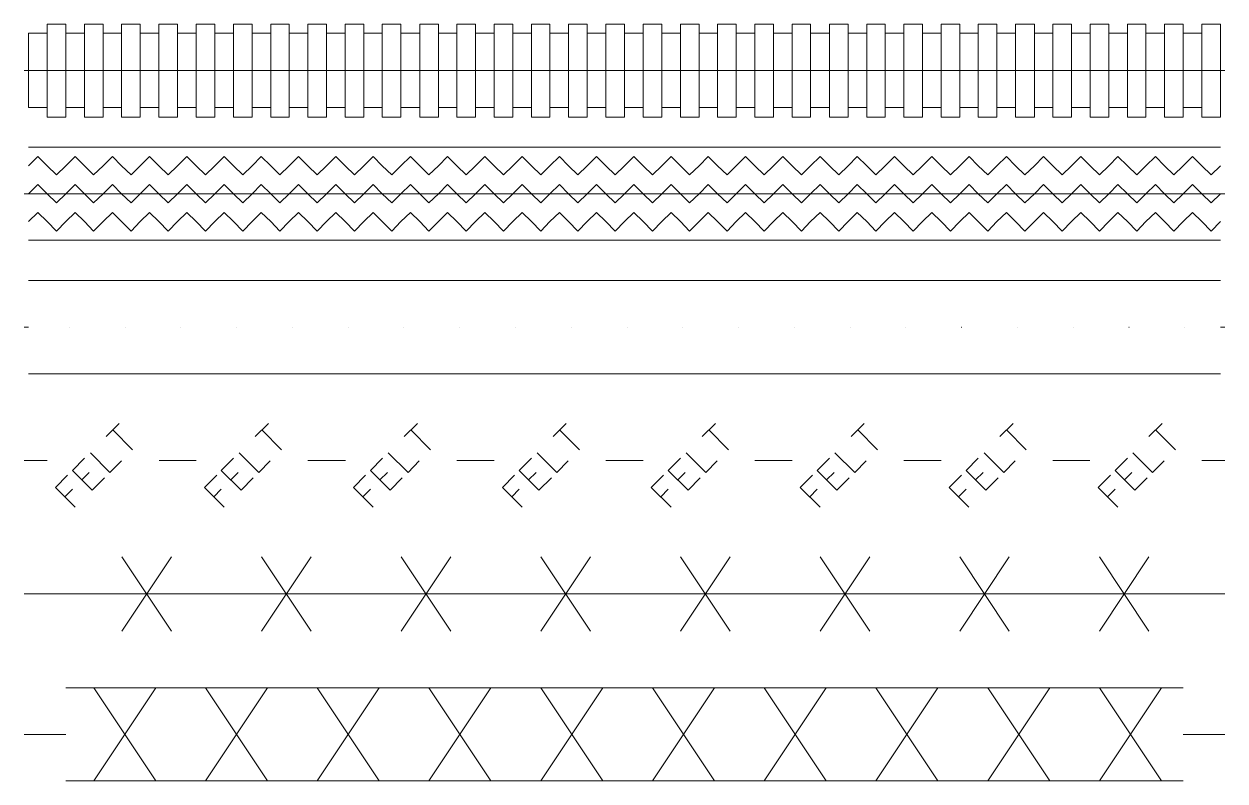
# Model space of a CAD drawing. Header units: inches. Extents: x 47316 to 59086, y 3141 to 11743.
# Drawn here: x 50332.7 to 50397.3, y 4935.9 to 4976.6 of the extents above; entities that cross this region are included whole.
import ezdxf

# ---------------------------------------------------------------- set-up
doc = ezdxf.new("R2010")
doc.units = ezdxf.units.IN
doc.header["$MEASUREMENT"] = 0
doc.layers.add('_BLACK_HOLE', color=7, linetype='Continuous')

msp = doc.modelspace()

# ---------------------------------------------------------------- linework, layer by layer
at = {"layer": '_BLACK_HOLE', "lineweight": 0}
for p, q in [((50333.943, 4976.634), (50334.944, 4976.634)), ((50333.943, 4971.631), (50333.943, 4976.634)), ((50334.944, 4976.634), (50334.944, 4971.631)), ((50335.944, 4976.634), (50336.945, 4976.634)), ((50335.944, 4971.631), (50335.944, 4976.634)), ((50336.945, 4976.634), (50336.945, 4971.631)), ((50337.946, 4976.634), (50338.946, 4976.634)), ((50337.946, 4971.631), (50337.946, 4976.634)), ((50338.946, 4976.634), (50338.946, 4971.631)), ((50339.947, 4976.634), (50340.948, 4976.634)), ((50339.947, 4971.631), (50339.947, 4976.634)), ((50340.948, 4976.634), (50340.948, 4971.631)), ((50341.948, 4976.634), (50342.961, 4976.634)), ((50341.948, 4971.631), (50341.948, 4976.634)), ((50342.961, 4976.634), (50342.961, 4971.631)), ((50343.962, 4976.634), (50344.962, 4976.634)), ((50343.962, 4971.631), (50343.962, 4976.634)), ((50344.962, 4976.634), (50344.962, 4971.631)), ((50345.963, 4976.634), (50346.964, 4976.634)), ((50345.963, 4971.631), (50345.963, 4976.634)), ((50346.964, 4976.634), (50346.964, 4971.631)), ((50347.964, 4976.634), (50348.965, 4976.634)), ((50347.964, 4971.631), (50347.964, 4976.634)), ((50348.965, 4976.634), (50348.965, 4971.631)), ((50349.965, 4976.634), (50350.966, 4976.634)), ((50349.965, 4971.631), (50349.965, 4976.634)), ((50350.966, 4976.634), (50350.966, 4971.631)), ((50351.967, 4976.634), (50352.967, 4976.634)), ((50351.967, 4971.631), (50351.967, 4976.634)), ((50352.967, 4976.634), (50352.967, 4971.631)), ((50353.98, 4976.634), (50354.981, 4976.634)), ((50353.98, 4971.631), (50353.98, 4976.634)), ((50354.981, 4976.634), (50354.981, 4971.631)), ((50355.982, 4976.634), (50356.982, 4976.634)), ((50355.982, 4971.631), (50355.982, 4976.634)), ((50356.982, 4976.634), (50356.982, 4971.631)), ((50357.983, 4976.634), (50358.983, 4976.634)), ((50357.983, 4971.631), (50357.983, 4976.634)), ((50358.983, 4976.634), (50358.983, 4971.631)), ((50359.984, 4976.634), (50360.985, 4976.634)), ((50359.984, 4971.631), (50359.984, 4976.634)), ((50360.985, 4976.634), (50360.985, 4971.631)), ((50361.985, 4976.634), (50362.986, 4976.634)), ((50361.985, 4971.631), (50361.985, 4976.634)), ((50362.986, 4976.634), (50362.986, 4971.631)), ((50363.986, 4976.634), (50364.999, 4976.634)), ((50363.986, 4971.631), (50363.986, 4976.634)), ((50364.999, 4976.634), (50364.999, 4971.631)), ((50366, 4976.634), (50367.001, 4976.634)), ((50366, 4971.631), (50366, 4976.634)), ((50367.001, 4976.634), (50367.001, 4971.631)), ((50368.001, 4976.634), (50369.002, 4976.634)), ((50368.001, 4971.631), (50368.001, 4976.634)), ((50369.002, 4976.634), (50369.002, 4971.631)), ((50370.003, 4976.634), (50371.003, 4976.634)), ((50370.003, 4971.631), (50370.003, 4976.634)), ((50371.003, 4976.634), (50371.003, 4971.631)), ((50372.004, 4976.634), (50373.004, 4976.634)), ((50372.004, 4971.631), (50372.004, 4976.634)), ((50373.004, 4976.634), (50373.004, 4971.631)), ((50374.005, 4976.634), (50375.006, 4976.634)), ((50374.005, 4971.631), (50374.005, 4976.634)), ((50375.006, 4976.634), (50375.006, 4971.631)), ((50376.019, 4976.634), (50377.019, 4976.634)), ((50376.019, 4971.631), (50376.019, 4976.634)), ((50377.019, 4976.634), (50377.019, 4971.631)), ((50378.02, 4976.634), (50379.02, 4976.634)), ((50378.02, 4971.631), (50378.02, 4976.634)), ((50379.02, 4976.634), (50379.02, 4971.631)), ((50380.021, 4976.634), (50381.022, 4976.634)), ((50380.021, 4971.631), (50380.021, 4976.634)), ((50381.022, 4976.634), (50381.022, 4971.631)), ((50382.022, 4976.634), (50383.023, 4976.634)), ((50382.022, 4971.631), (50382.022, 4976.634)), ((50383.023, 4976.634), (50383.023, 4971.631)), ((50384.023, 4976.634), (50385.024, 4976.634)), ((50384.023, 4971.631), (50384.023, 4976.634)), ((50385.024, 4976.634), (50385.024, 4971.631)), ((50386.025, 4976.634), (50387.038, 4976.634)), ((50386.025, 4971.631), (50386.025, 4976.634)), ((50387.038, 4976.634), (50387.038, 4971.631)), ((50388.038, 4976.634), (50389.039, 4976.634)), ((50388.038, 4971.631), (50388.038, 4976.634)), ((50389.039, 4976.634), (50389.039, 4971.631)), ((50390.04, 4976.634), (50391.04, 4976.634)), ((50390.04, 4971.631), (50390.04, 4976.634)), ((50391.04, 4976.634), (50391.04, 4971.631)), ((50392.041, 4976.634), (50393.041, 4976.634)), ((50392.041, 4971.631), (50392.041, 4976.634)), ((50393.041, 4976.634), (50393.041, 4971.631)), ((50394.042, 4976.634), (50395.043, 4976.634)), ((50394.042, 4971.631), (50394.042, 4976.634)), ((50395.043, 4976.634), (50395.043, 4971.631)), ((50396.043, 4976.634), (50397.044, 4976.634)), ((50396.043, 4971.631), (50396.043, 4976.634)), ((50397.044, 4976.634), (50397.044, 4971.631)), ((50332.943, 4972.137), (50332.943, 4976.14)), ((50332.943, 4976.14), (50333.943, 4976.14)), ((50334.944, 4972.137), (50334.944, 4976.14)), ((50334.944, 4976.14), (50335.944, 4976.14)), ((50336.945, 4972.137), (50336.945, 4976.14)), ((50336.945, 4976.14), (50337.946, 4976.14)), ((50338.946, 4972.137), (50338.946, 4976.14)), ((50338.946, 4976.14), (50339.947, 4976.14)), ((50340.948, 4972.137), (50340.948, 4976.14)), ((50340.948, 4976.14), (50341.948, 4976.14)), ((50342.961, 4972.137), (50342.961, 4976.14)), ((50342.961, 4976.14), (50343.962, 4976.14)), ((50344.962, 4972.137), (50344.962, 4976.14)), ((50344.962, 4976.14), (50345.963, 4976.14)), ((50346.964, 4972.137), (50346.964, 4976.14)), ((50346.964, 4976.14), (50347.964, 4976.14)), ((50348.965, 4972.137), (50348.965, 4976.14)), ((50348.965, 4976.14), (50349.965, 4976.14)), ((50350.966, 4972.137), (50350.966, 4976.14)), ((50350.966, 4976.14), (50351.967, 4976.14)), ((50352.967, 4972.137), (50352.967, 4976.14)), ((50352.967, 4976.14), (50353.98, 4976.14)), ((50354.981, 4972.137), (50354.981, 4976.14)), ((50354.981, 4976.14), (50355.982, 4976.14)), ((50356.982, 4972.137), (50356.982, 4976.14)), ((50356.982, 4976.14), (50357.983, 4976.14)), ((50358.983, 4972.137), (50358.983, 4976.14)), ((50358.983, 4976.14), (50359.984, 4976.14)), ((50360.985, 4972.137), (50360.985, 4976.14)), ((50360.985, 4976.14), (50361.985, 4976.14)), ((50362.986, 4972.137), (50362.986, 4976.14)), ((50362.986, 4976.14), (50363.986, 4976.14)), ((50364.999, 4972.137), (50364.999, 4976.14)), ((50364.999, 4976.14), (50366, 4976.14)), ((50367.001, 4972.137), (50367.001, 4976.14)), ((50367.001, 4976.14), (50368.001, 4976.14)), ((50369.002, 4972.137), (50369.002, 4976.14)), ((50369.002, 4976.14), (50370.003, 4976.14)), ((50371.003, 4972.137), (50371.003, 4976.14)), ((50371.003, 4976.14), (50372.004, 4976.14)), ((50373.004, 4972.137), (50373.004, 4976.14)), ((50373.004, 4976.14), (50374.005, 4976.14)), ((50375.006, 4972.137), (50375.006, 4976.14)), ((50375.006, 4976.14), (50376.019, 4976.14)), ((50377.019, 4972.137), (50377.019, 4976.14)), ((50377.019, 4976.14), (50378.02, 4976.14)), ((50379.02, 4972.137), (50379.02, 4976.14)), ((50379.02, 4976.14), (50380.021, 4976.14)), ((50381.022, 4972.137), (50381.022, 4976.14)), ((50381.022, 4976.14), (50382.022, 4976.14)), ((50383.023, 4972.137), (50383.023, 4976.14)), ((50383.023, 4976.14), (50384.023, 4976.14)), ((50385.024, 4972.137), (50385.024, 4976.14)), ((50385.024, 4976.14), (50386.025, 4976.14)), ((50387.038, 4972.137), (50387.038, 4976.14)), ((50387.038, 4976.14), (50388.038, 4976.14)), ((50389.039, 4972.137), (50389.039, 4976.14)), ((50389.039, 4976.14), (50390.04, 4976.14)), ((50391.04, 4972.137), (50391.04, 4976.14)), ((50391.04, 4976.14), (50392.041, 4976.14)), ((50393.041, 4972.137), (50393.041, 4976.14)), ((50393.041, 4976.14), (50394.042, 4976.14)), ((50395.043, 4972.137), (50395.043, 4976.14)), ((50395.043, 4976.14), (50396.043, 4976.14)), ((50332.696, 4974.138), (50332.943, 4974.138)), ((50332.943, 4974.138), (50334.944, 4974.138)), ((50334.944, 4974.138), (50336.945, 4974.138)), ((50336.945, 4974.138), (50338.946, 4974.138)), ((50338.946, 4974.138), (50340.948, 4974.138)), ((50340.948, 4974.138), (50342.961, 4974.138)), ((50342.961, 4974.138), (50344.962, 4974.138)), ((50344.962, 4974.138), (50346.964, 4974.138)), ((50346.964, 4974.138), (50348.965, 4974.138)), ((50348.965, 4974.138), (50350.966, 4974.138)), ((50350.966, 4974.138), (50352.967, 4974.138)), ((50352.967, 4974.138), (50354.981, 4974.138)), ((50354.981, 4974.138), (50356.982, 4974.138)), ((50356.982, 4974.138), (50358.983, 4974.138)), ((50358.983, 4974.138), (50360.985, 4974.138)), ((50360.985, 4974.138), (50362.986, 4974.138)), ((50362.986, 4974.138), (50364.999, 4974.138)), ((50364.999, 4974.138), (50367.001, 4974.138)), ((50367.001, 4974.138), (50369.002, 4974.138)), ((50369.002, 4974.138), (50371.003, 4974.138)), ((50371.003, 4974.138), (50373.004, 4974.138)), ((50373.004, 4974.138), (50375.006, 4974.138)), ((50375.006, 4974.138), (50377.019, 4974.138)), ((50377.019, 4974.138), (50379.02, 4974.138)), ((50379.02, 4974.138), (50381.022, 4974.138)), ((50381.022, 4974.138), (50383.023, 4974.138)), ((50383.023, 4974.138), (50385.024, 4974.138)), ((50385.024, 4974.138), (50387.038, 4974.138)), ((50387.038, 4974.138), (50389.039, 4974.138)), ((50389.039, 4974.138), (50391.04, 4974.138)), ((50391.04, 4974.138), (50393.041, 4974.138)), ((50393.041, 4974.138), (50395.043, 4974.138)), ((50395.043, 4974.138), (50397.044, 4974.138)), ((50397.044, 4974.138), (50397.291, 4974.138)), ((50333.943, 4972.137), (50332.943, 4972.137)), ((50335.944, 4972.137), (50334.944, 4972.137)), ((50337.946, 4972.137), (50336.945, 4972.137)), ((50339.947, 4972.137), (50338.946, 4972.137)), ((50341.948, 4972.137), (50340.948, 4972.137)), ((50343.962, 4972.137), (50342.961, 4972.137)), ((50345.963, 4972.137), (50344.962, 4972.137)), ((50347.964, 4972.137), (50346.964, 4972.137)), ((50349.965, 4972.137), (50348.965, 4972.137)), ((50351.967, 4972.137), (50350.966, 4972.137)), ((50353.98, 4972.137), (50352.967, 4972.137)), ((50355.982, 4972.137), (50354.981, 4972.137)), ((50357.983, 4972.137), (50356.982, 4972.137)), ((50359.984, 4972.137), (50358.983, 4972.137)), ((50361.985, 4972.137), (50360.985, 4972.137)), ((50363.986, 4972.137), (50362.986, 4972.137)), ((50366, 4972.137), (50364.999, 4972.137)), ((50368.001, 4972.137), (50367.001, 4972.137)), ((50370.003, 4972.137), (50369.002, 4972.137)), ((50372.004, 4972.137), (50371.003, 4972.137)), ((50374.005, 4972.137), (50373.004, 4972.137)), ((50376.019, 4972.137), (50375.006, 4972.137)), ((50378.02, 4972.137), (50377.019, 4972.137)), ((50380.021, 4972.137), (50379.02, 4972.137)), ((50382.022, 4972.137), (50381.022, 4972.137)), ((50384.023, 4972.137), (50383.023, 4972.137)), ((50386.025, 4972.137), (50385.024, 4972.137)), ((50388.038, 4972.137), (50387.038, 4972.137)), ((50390.04, 4972.137), (50389.039, 4972.137)), ((50392.041, 4972.137), (50391.04, 4972.137)), ((50394.042, 4972.137), (50393.041, 4972.137)), ((50396.043, 4972.137), (50395.043, 4972.137)), ((50334.944, 4971.631), (50333.943, 4971.631)), ((50336.945, 4971.631), (50335.944, 4971.631)), ((50338.946, 4971.631), (50337.946, 4971.631)), ((50340.948, 4971.631), (50339.947, 4971.631)), ((50342.961, 4971.631), (50341.948, 4971.631)), ((50344.962, 4971.631), (50343.962, 4971.631)), ((50346.964, 4971.631), (50345.963, 4971.631)), ((50348.965, 4971.631), (50347.964, 4971.631)), ((50350.966, 4971.631), (50349.965, 4971.631)), ((50352.967, 4971.631), (50351.967, 4971.631)), ((50354.981, 4971.631), (50353.98, 4971.631)), ((50356.982, 4971.631), (50355.982, 4971.631)), ((50358.983, 4971.631), (50357.983, 4971.631)), ((50360.985, 4971.631), (50359.984, 4971.631)), ((50362.986, 4971.631), (50361.985, 4971.631)), ((50364.999, 4971.631), (50363.986, 4971.631)), ((50367.001, 4971.631), (50366, 4971.631)), ((50369.002, 4971.631), (50368.001, 4971.631)), ((50371.003, 4971.631), (50370.003, 4971.631)), ((50373.004, 4971.631), (50372.004, 4971.631)), ((50375.006, 4971.631), (50374.005, 4971.631)), ((50377.019, 4971.631), (50376.019, 4971.631)), ((50379.02, 4971.631), (50378.02, 4971.631)), ((50381.022, 4971.631), (50380.021, 4971.631)), ((50383.023, 4971.631), (50382.022, 4971.631)), ((50385.024, 4971.631), (50384.023, 4971.631)), ((50387.038, 4971.631), (50386.025, 4971.631)), ((50389.039, 4971.631), (50388.038, 4971.631)), ((50391.04, 4971.631), (50390.04, 4971.631)), ((50393.041, 4971.631), (50392.041, 4971.631)), ((50395.043, 4971.631), (50394.042, 4971.631)), ((50397.044, 4971.631), (50396.043, 4971.631)), ((50333.943, 4970.012), (50332.943, 4970.012)), ((50333.943, 4970.012), (50334.944, 4970.012)), ((50335.944, 4970.012), (50334.944, 4970.012)), ((50335.944, 4970.012), (50336.945, 4970.012)), ((50337.946, 4970.012), (50336.945, 4970.012)), ((50337.946, 4970.012), (50338.946, 4970.012)), ((50339.947, 4970.012), (50338.946, 4970.012)), ((50339.947, 4970.012), (50340.948, 4970.012)), ((50341.948, 4970.012), (50340.948, 4970.012)), ((50341.948, 4970.012), (50342.961, 4970.012)), ((50343.962, 4970.012), (50342.961, 4970.012)), ((50343.962, 4970.012), (50344.962, 4970.012)), ((50345.963, 4970.012), (50344.962, 4970.012)), ((50345.963, 4970.012), (50346.964, 4970.012)), ((50347.964, 4970.012), (50346.964, 4970.012)), ((50347.964, 4970.012), (50348.965, 4970.012)), ((50349.965, 4970.012), (50348.965, 4970.012)), ((50349.965, 4970.012), (50350.966, 4970.012)), ((50351.967, 4970.012), (50350.966, 4970.012)), ((50351.967, 4970.012), (50352.967, 4970.012)), ((50353.98, 4970.012), (50352.967, 4970.012)), ((50353.98, 4970.012), (50354.981, 4970.012)), ((50355.982, 4970.012), (50354.981, 4970.012)), ((50355.982, 4970.012), (50356.982, 4970.012)), ((50357.983, 4970.012), (50356.982, 4970.012)), ((50357.983, 4970.012), (50358.983, 4970.012)), ((50359.984, 4970.012), (50358.983, 4970.012)), ((50359.984, 4970.012), (50360.985, 4970.012)), ((50361.985, 4970.012), (50360.985, 4970.012)), ((50361.985, 4970.012), (50362.986, 4970.012)), ((50363.986, 4970.012), (50362.986, 4970.012)), ((50363.986, 4970.012), (50364.999, 4970.012)), ((50366, 4970.012), (50364.999, 4970.012)), ((50366, 4970.012), (50367.001, 4970.012)), ((50368.001, 4970.012), (50367.001, 4970.012)), ((50368.001, 4970.012), (50369.002, 4970.012)), ((50370.003, 4970.012), (50369.002, 4970.012)), ((50370.003, 4970.012), (50371.003, 4970.012)), ((50372.004, 4970.012), (50371.003, 4970.012)), ((50372.004, 4970.012), (50373.004, 4970.012)), ((50374.005, 4970.012), (50373.004, 4970.012)), ((50374.005, 4970.012), (50375.006, 4970.012)), ((50376.019, 4970.012), (50375.006, 4970.012)), ((50376.019, 4970.012), (50377.019, 4970.012)), ((50378.02, 4970.012), (50377.019, 4970.012)), ((50378.02, 4970.012), (50379.02, 4970.012)), ((50380.021, 4970.012), (50379.02, 4970.012)), ((50380.021, 4970.012), (50381.022, 4970.012)), ((50382.022, 4970.012), (50381.022, 4970.012)), ((50382.022, 4970.012), (50383.023, 4970.012)), ((50384.023, 4970.012), (50383.023, 4970.012)), ((50384.023, 4970.012), (50385.024, 4970.012)), ((50386.025, 4970.012), (50385.024, 4970.012)), ((50386.025, 4970.012), (50387.038, 4970.012)), ((50388.038, 4970.012), (50387.038, 4970.012)), ((50388.038, 4970.012), (50389.039, 4970.012)), ((50390.04, 4970.012), (50389.039, 4970.012)), ((50390.04, 4970.012), (50391.04, 4970.012)), ((50392.041, 4970.012), (50391.04, 4970.012)), ((50392.041, 4970.012), (50393.041, 4970.012)), ((50394.042, 4970.012), (50393.041, 4970.012)), ((50394.042, 4970.012), (50395.043, 4970.012)), ((50396.043, 4970.012), (50395.043, 4970.012)), ((50396.043, 4970.012), (50397.044, 4970.012)), ((50332.943, 4969.012), (50333.437, 4969.518)), ((50333.437, 4969.518), (50333.943, 4969.012)), ((50334.944, 4969.012), (50335.438, 4969.518)), ((50335.438, 4969.518), (50335.944, 4969.012)), ((50336.945, 4969.012), (50337.452, 4969.518)), ((50337.452, 4969.518), (50337.946, 4969.012)), ((50338.946, 4969.012), (50339.453, 4969.518)), ((50339.453, 4969.518), (50339.947, 4969.012)), ((50340.948, 4969.012), (50341.454, 4969.518)), ((50341.454, 4969.518), (50341.948, 4969.012)), ((50342.961, 4969.012), (50343.455, 4969.518)), ((50343.455, 4969.518), (50343.962, 4969.012)), ((50344.962, 4969.012), (50345.457, 4969.518)), ((50345.457, 4969.518), (50345.963, 4969.012)), ((50346.964, 4969.012), (50347.458, 4969.518)), ((50347.458, 4969.518), (50347.964, 4969.012)), ((50348.965, 4969.012), (50349.471, 4969.518)), ((50349.471, 4969.518), (50349.965, 4969.012)), ((50350.966, 4969.012), (50351.473, 4969.518)), ((50351.473, 4969.518), (50351.967, 4969.012)), ((50352.967, 4969.012), (50353.474, 4969.518)), ((50353.474, 4969.518), (50353.98, 4969.012)), ((50354.981, 4969.012), (50355.475, 4969.518)), ((50355.475, 4969.518), (50355.982, 4969.012)), ((50356.982, 4969.012), (50357.476, 4969.518)), ((50357.476, 4969.518), (50357.983, 4969.012)), ((50358.983, 4969.012), (50359.49, 4969.518)), ((50359.49, 4969.518), (50359.984, 4969.012)), ((50360.985, 4969.012), (50361.491, 4969.518)), ((50361.491, 4969.518), (50361.985, 4969.012)), ((50362.986, 4969.012), (50363.492, 4969.518)), ((50363.492, 4969.518), (50363.986, 4969.012)), ((50364.999, 4969.012), (50365.494, 4969.518)), ((50365.494, 4969.518), (50366, 4969.012)), ((50367.001, 4969.012), (50367.495, 4969.518)), ((50367.495, 4969.518), (50368.001, 4969.012)), ((50369.002, 4969.012), (50369.496, 4969.518)), ((50369.496, 4969.518), (50370.003, 4969.012)), ((50371.003, 4969.012), (50371.51, 4969.518)), ((50371.51, 4969.518), (50372.004, 4969.012)), ((50373.004, 4969.012), (50373.511, 4969.518)), ((50373.511, 4969.518), (50374.005, 4969.012)), ((50375.006, 4969.012), (50375.512, 4969.518)), ((50375.512, 4969.518), (50376.019, 4969.012)), ((50377.019, 4969.012), (50377.513, 4969.518)), ((50377.513, 4969.518), (50378.02, 4969.012)), ((50379.02, 4969.012), (50379.515, 4969.518)), ((50379.515, 4969.518), (50380.021, 4969.012)), ((50381.022, 4969.012), (50381.528, 4969.518)), ((50381.528, 4969.518), (50382.022, 4969.012)), ((50383.023, 4969.012), (50383.529, 4969.518)), ((50383.529, 4969.518), (50384.023, 4969.012)), ((50385.024, 4969.012), (50385.531, 4969.518)), ((50385.531, 4969.518), (50386.025, 4969.012)), ((50387.038, 4969.012), (50387.532, 4969.518)), ((50387.532, 4969.518), (50388.038, 4969.012)), ((50389.039, 4969.012), (50389.533, 4969.518)), ((50389.533, 4969.518), (50390.04, 4969.012)), ((50391.04, 4969.012), (50391.534, 4969.518)), ((50391.534, 4969.518), (50392.041, 4969.012)), ((50393.041, 4969.012), (50393.548, 4969.518)), ((50393.548, 4969.518), (50394.042, 4969.012)), ((50395.043, 4969.012), (50395.549, 4969.518)), ((50395.549, 4969.518), (50396.043, 4969.012)), ((50334.437, 4968.518), (50333.943, 4969.012)), ((50334.944, 4969.012), (50334.437, 4968.518)), ((50336.439, 4968.518), (50335.944, 4969.012)), ((50336.945, 4969.012), (50336.439, 4968.518)), ((50338.452, 4968.518), (50337.946, 4969.012)), ((50338.946, 4969.012), (50338.452, 4968.518)), ((50340.453, 4968.518), (50339.947, 4969.012)), ((50340.948, 4969.012), (50340.453, 4968.518)), ((50342.455, 4968.518), (50341.948, 4969.012)), ((50342.961, 4969.012), (50342.455, 4968.518)), ((50344.456, 4968.518), (50343.962, 4969.012)), ((50344.962, 4969.012), (50344.456, 4968.518)), ((50346.457, 4968.518), (50345.963, 4969.012)), ((50346.964, 4969.012), (50346.457, 4968.518)), ((50348.471, 4968.518), (50347.964, 4969.012)), ((50348.965, 4969.012), (50348.471, 4968.518)), ((50350.472, 4968.518), (50349.965, 4969.012)), ((50350.966, 4969.012), (50350.472, 4968.518)), ((50352.473, 4968.518), (50351.967, 4969.012)), ((50352.967, 4969.012), (50352.473, 4968.518)), ((50354.474, 4968.518), (50353.98, 4969.012)), ((50354.981, 4969.012), (50354.474, 4968.518)), ((50356.476, 4968.518), (50355.982, 4969.012)), ((50356.982, 4969.012), (50356.476, 4968.518)), ((50358.477, 4968.518), (50357.983, 4969.012)), ((50358.983, 4969.012), (50358.477, 4968.518)), ((50360.49, 4968.518), (50359.984, 4969.012)), ((50360.985, 4969.012), (50360.49, 4968.518)), ((50362.492, 4968.518), (50361.985, 4969.012)), ((50362.986, 4969.012), (50362.492, 4968.518)), ((50364.493, 4968.518), (50363.986, 4969.012)), ((50364.999, 4969.012), (50364.493, 4968.518)), ((50366.494, 4968.518), (50366, 4969.012)), ((50367.001, 4969.012), (50366.494, 4968.518)), ((50368.495, 4968.518), (50368.001, 4969.012)), ((50369.002, 4969.012), (50368.495, 4968.518)), ((50370.509, 4968.518), (50370.003, 4969.012)), ((50371.003, 4969.012), (50370.509, 4968.518)), ((50372.51, 4968.518), (50372.004, 4969.012)), ((50373.004, 4969.012), (50372.51, 4968.518)), ((50374.511, 4968.518), (50374.005, 4969.012)), ((50375.006, 4969.012), (50374.511, 4968.518)), ((50376.513, 4968.518), (50376.019, 4969.012)), ((50377.019, 4969.012), (50376.513, 4968.518)), ((50378.514, 4968.518), (50378.02, 4969.012)), ((50379.02, 4969.012), (50378.514, 4968.518)), ((50380.515, 4968.518), (50380.021, 4969.012)), ((50381.022, 4969.012), (50380.515, 4968.518)), ((50382.529, 4968.518), (50382.022, 4969.012)), ((50383.023, 4969.012), (50382.529, 4968.518)), ((50384.53, 4968.518), (50384.023, 4969.012)), ((50385.024, 4969.012), (50384.53, 4968.518)), ((50386.531, 4968.518), (50386.025, 4969.012)), ((50387.038, 4969.012), (50386.531, 4968.518)), ((50388.532, 4968.518), (50388.038, 4969.012)), ((50389.039, 4969.012), (50388.532, 4968.518)), ((50390.534, 4968.518), (50390.04, 4969.012)), ((50391.04, 4969.012), (50390.534, 4968.518)), ((50392.547, 4968.518), (50392.041, 4969.012)), ((50393.041, 4969.012), (50392.547, 4968.518)), ((50394.548, 4968.518), (50394.042, 4969.012)), ((50395.043, 4969.012), (50394.548, 4968.518)), ((50396.55, 4968.518), (50396.043, 4969.012)), ((50397.044, 4969.012), (50396.55, 4968.518)), ((50332.696, 4967.505), (50332.943, 4967.505)), ((50332.943, 4967.505), (50333.437, 4968.011)), ((50332.943, 4967.505), (50333.943, 4967.505)), ((50333.437, 4968.011), (50333.943, 4967.505)), ((50333.943, 4967.505), (50334.437, 4967.011)), ((50333.943, 4967.505), (50334.944, 4967.505)), ((50334.437, 4967.011), (50334.944, 4967.505)), ((50334.944, 4967.505), (50335.438, 4968.011)), ((50334.944, 4967.505), (50335.944, 4967.505)), ((50335.438, 4968.011), (50335.944, 4967.505)), ((50335.944, 4967.505), (50336.439, 4967.011)), ((50335.944, 4967.505), (50336.945, 4967.505)), ((50336.439, 4967.011), (50336.945, 4967.505)), ((50336.945, 4967.505), (50337.452, 4968.011)), ((50336.945, 4967.505), (50337.946, 4967.505)), ((50337.452, 4968.011), (50337.946, 4967.505)), ((50337.946, 4967.505), (50338.452, 4967.011)), ((50337.946, 4967.505), (50338.946, 4967.505)), ((50338.452, 4967.011), (50338.946, 4967.505)), ((50338.946, 4967.505), (50339.453, 4968.011)), ((50338.946, 4967.505), (50339.947, 4967.505)), ((50339.453, 4968.011), (50339.947, 4967.505)), ((50339.947, 4967.505), (50340.453, 4967.011)), ((50339.947, 4967.505), (50340.948, 4967.505)), ((50340.453, 4967.011), (50340.948, 4967.505)), ((50340.948, 4967.505), (50341.454, 4968.011)), ((50340.948, 4967.505), (50341.948, 4967.505)), ((50341.454, 4968.011), (50341.948, 4967.505)), ((50341.948, 4967.505), (50342.455, 4967.011)), ((50341.948, 4967.505), (50342.961, 4967.505)), ((50342.455, 4967.011), (50342.961, 4967.505)), ((50342.961, 4967.505), (50343.455, 4968.011)), ((50342.961, 4967.505), (50343.962, 4967.505)), ((50343.455, 4968.011), (50343.962, 4967.505)), ((50343.962, 4967.505), (50344.456, 4967.011)), ((50343.962, 4967.505), (50344.962, 4967.505)), ((50344.456, 4967.011), (50344.962, 4967.505)), ((50344.962, 4967.505), (50345.457, 4968.011)), ((50344.962, 4967.505), (50345.963, 4967.505)), ((50345.457, 4968.011), (50345.963, 4967.505)), ((50345.963, 4967.505), (50346.457, 4967.011)), ((50345.963, 4967.505), (50346.964, 4967.505)), ((50346.457, 4967.011), (50346.964, 4967.505)), ((50346.964, 4967.505), (50347.458, 4968.011)), ((50346.964, 4967.505), (50347.964, 4967.505)), ((50347.458, 4968.011), (50347.964, 4967.505)), ((50347.964, 4967.505), (50348.471, 4967.011)), ((50347.964, 4967.505), (50348.965, 4967.505)), ((50348.471, 4967.011), (50348.965, 4967.505)), ((50348.965, 4967.505), (50349.471, 4968.011)), ((50348.965, 4967.505), (50349.965, 4967.505)), ((50349.471, 4968.011), (50349.965, 4967.505)), ((50349.965, 4967.505), (50350.472, 4967.011)), ((50349.965, 4967.505), (50350.966, 4967.505)), ((50350.472, 4967.011), (50350.966, 4967.505)), ((50350.966, 4967.505), (50351.473, 4968.011)), ((50350.966, 4967.505), (50351.967, 4967.505)), ((50351.473, 4968.011), (50351.967, 4967.505)), ((50351.967, 4967.505), (50352.473, 4967.011)), ((50351.967, 4967.505), (50352.967, 4967.505)), ((50352.473, 4967.011), (50352.967, 4967.505)), ((50352.967, 4967.505), (50353.474, 4968.011)), ((50352.967, 4967.505), (50353.98, 4967.505)), ((50353.474, 4968.011), (50353.98, 4967.505)), ((50353.98, 4967.505), (50354.474, 4967.011)), ((50353.98, 4967.505), (50354.981, 4967.505)), ((50354.474, 4967.011), (50354.981, 4967.505)), ((50354.981, 4967.505), (50355.475, 4968.011)), ((50354.981, 4967.505), (50355.982, 4967.505)), ((50355.475, 4968.011), (50355.982, 4967.505)), ((50355.982, 4967.505), (50356.476, 4967.011)), ((50355.982, 4967.505), (50356.982, 4967.505)), ((50356.476, 4967.011), (50356.982, 4967.505)), ((50356.982, 4967.505), (50357.476, 4968.011)), ((50356.982, 4967.505), (50357.983, 4967.505)), ((50357.476, 4968.011), (50357.983, 4967.505)), ((50357.983, 4967.505), (50358.477, 4967.011)), ((50357.983, 4967.505), (50358.983, 4967.505)), ((50358.477, 4967.011), (50358.983, 4967.505)), ((50358.983, 4967.505), (50359.49, 4968.011)), ((50358.983, 4967.505), (50359.984, 4967.505)), ((50359.49, 4968.011), (50359.984, 4967.505)), ((50359.984, 4967.505), (50360.49, 4967.011)), ((50359.984, 4967.505), (50360.985, 4967.505)), ((50360.49, 4967.011), (50360.985, 4967.505)), ((50360.985, 4967.505), (50361.491, 4968.011)), ((50360.985, 4967.505), (50361.985, 4967.505)), ((50361.491, 4968.011), (50361.985, 4967.505)), ((50361.985, 4967.505), (50362.492, 4967.011)), ((50361.985, 4967.505), (50362.986, 4967.505)), ((50362.492, 4967.011), (50362.986, 4967.505)), ((50362.986, 4967.505), (50363.492, 4968.011)), ((50362.986, 4967.505), (50363.986, 4967.505)), ((50363.492, 4968.011), (50363.986, 4967.505)), ((50363.986, 4967.505), (50364.493, 4967.011)), ((50363.986, 4967.505), (50364.999, 4967.505)), ((50364.493, 4967.011), (50364.999, 4967.505)), ((50364.999, 4967.505), (50365.494, 4968.011)), ((50364.999, 4967.505), (50366, 4967.505)), ((50365.494, 4968.011), (50366, 4967.505)), ((50366, 4967.505), (50366.494, 4967.011)), ((50366, 4967.505), (50367.001, 4967.505)), ((50366.494, 4967.011), (50367.001, 4967.505)), ((50367.001, 4967.505), (50367.495, 4968.011)), ((50367.001, 4967.505), (50368.001, 4967.505)), ((50367.495, 4968.011), (50368.001, 4967.505)), ((50368.001, 4967.505), (50368.495, 4967.011)), ((50368.001, 4967.505), (50369.002, 4967.505)), ((50368.495, 4967.011), (50369.002, 4967.505)), ((50369.002, 4967.505), (50369.496, 4968.011)), ((50369.002, 4967.505), (50370.003, 4967.505)), ((50369.496, 4968.011), (50370.003, 4967.505)), ((50370.003, 4967.505), (50370.509, 4967.011)), ((50370.003, 4967.505), (50371.003, 4967.505)), ((50370.509, 4967.011), (50371.003, 4967.505)), ((50371.003, 4967.505), (50371.51, 4968.011)), ((50371.003, 4967.505), (50372.004, 4967.505)), ((50371.51, 4968.011), (50372.004, 4967.505)), ((50372.004, 4967.505), (50372.51, 4967.011)), ((50372.004, 4967.505), (50373.004, 4967.505)), ((50372.51, 4967.011), (50373.004, 4967.505)), ((50373.004, 4967.505), (50373.511, 4968.011)), ((50373.004, 4967.505), (50374.005, 4967.505)), ((50373.511, 4968.011), (50374.005, 4967.505)), ((50374.005, 4967.505), (50374.511, 4967.011)), ((50374.005, 4967.505), (50375.006, 4967.505)), ((50374.511, 4967.011), (50375.006, 4967.505)), ((50375.006, 4967.505), (50375.512, 4968.011)), ((50375.006, 4967.505), (50376.019, 4967.505)), ((50375.512, 4968.011), (50376.019, 4967.505)), ((50376.019, 4967.505), (50376.513, 4967.011)), ((50376.019, 4967.505), (50377.019, 4967.505)), ((50376.513, 4967.011), (50377.019, 4967.505)), ((50377.019, 4967.505), (50377.513, 4968.011)), ((50377.019, 4967.505), (50378.02, 4967.505)), ((50377.513, 4968.011), (50378.02, 4967.505)), ((50378.02, 4967.505), (50378.514, 4967.011)), ((50378.02, 4967.505), (50379.02, 4967.505)), ((50378.514, 4967.011), (50379.02, 4967.505)), ((50379.02, 4967.505), (50379.515, 4968.011)), ((50379.02, 4967.505), (50380.021, 4967.505)), ((50379.515, 4968.011), (50380.021, 4967.505)), ((50380.021, 4967.505), (50380.515, 4967.011)), ((50380.021, 4967.505), (50381.022, 4967.505)), ((50380.515, 4967.011), (50381.022, 4967.505)), ((50381.022, 4967.505), (50381.528, 4968.011)), ((50381.022, 4967.505), (50382.022, 4967.505)), ((50381.528, 4968.011), (50382.022, 4967.505)), ((50382.022, 4967.505), (50382.529, 4967.011)), ((50382.022, 4967.505), (50383.023, 4967.505)), ((50382.529, 4967.011), (50383.023, 4967.505)), ((50383.023, 4967.505), (50383.529, 4968.011)), ((50383.023, 4967.505), (50384.023, 4967.505)), ((50383.529, 4968.011), (50384.023, 4967.505)), ((50384.023, 4967.505), (50384.53, 4967.011)), ((50384.023, 4967.505), (50385.024, 4967.505)), ((50384.53, 4967.011), (50385.024, 4967.505)), ((50385.024, 4967.505), (50385.531, 4968.011)), ((50385.024, 4967.505), (50386.025, 4967.505)), ((50385.531, 4968.011), (50386.025, 4967.505)), ((50386.025, 4967.505), (50386.531, 4967.011)), ((50386.025, 4967.505), (50387.038, 4967.505)), ((50386.531, 4967.011), (50387.038, 4967.505)), ((50387.038, 4967.505), (50387.532, 4968.011)), ((50387.038, 4967.505), (50388.038, 4967.505)), ((50387.532, 4968.011), (50388.038, 4967.505)), ((50388.038, 4967.505), (50388.532, 4967.011)), ((50388.038, 4967.505), (50389.039, 4967.505)), ((50388.532, 4967.011), (50389.039, 4967.505)), ((50389.039, 4967.505), (50389.533, 4968.011)), ((50389.039, 4967.505), (50390.04, 4967.505)), ((50389.533, 4968.011), (50390.04, 4967.505)), ((50390.04, 4967.505), (50390.534, 4967.011)), ((50390.04, 4967.505), (50391.04, 4967.505)), ((50390.534, 4967.011), (50391.04, 4967.505)), ((50391.04, 4967.505), (50391.534, 4968.011)), ((50391.04, 4967.505), (50392.041, 4967.505)), ((50391.534, 4968.011), (50392.041, 4967.505)), ((50392.041, 4967.505), (50392.547, 4967.011)), ((50392.041, 4967.505), (50393.041, 4967.505)), ((50392.547, 4967.011), (50393.041, 4967.505)), ((50393.041, 4967.505), (50393.548, 4968.011)), ((50393.041, 4967.505), (50394.042, 4967.505)), ((50393.548, 4968.011), (50394.042, 4967.505)), ((50394.042, 4967.505), (50394.548, 4967.011)), ((50394.042, 4967.505), (50395.043, 4967.505)), ((50394.548, 4967.011), (50395.043, 4967.505)), ((50395.043, 4967.505), (50395.549, 4968.011)), ((50395.043, 4967.505), (50396.043, 4967.505)), ((50395.549, 4968.011), (50396.043, 4967.505)), ((50396.043, 4967.505), (50396.55, 4967.011)), ((50396.043, 4967.505), (50397.044, 4967.505)), ((50396.55, 4967.011), (50397.044, 4967.505)), ((50397.044, 4967.505), (50397.291, 4967.505)), ((50332.943, 4966.01), (50333.437, 4966.504)), ((50333.437, 4966.504), (50333.943, 4966.01)), ((50334.944, 4966.01), (50335.438, 4966.504)), ((50335.438, 4966.504), (50335.944, 4966.01)), ((50336.945, 4966.01), (50337.452, 4966.504)), ((50337.452, 4966.504), (50337.946, 4966.01)), ((50338.946, 4966.01), (50339.453, 4966.504)), ((50339.453, 4966.504), (50339.947, 4966.01)), ((50340.948, 4966.01), (50341.454, 4966.504)), ((50341.454, 4966.504), (50341.948, 4966.01)), ((50342.961, 4966.01), (50343.455, 4966.504)), ((50343.455, 4966.504), (50343.962, 4966.01)), ((50344.962, 4966.01), (50345.457, 4966.504)), ((50345.457, 4966.504), (50345.963, 4966.01)), ((50346.964, 4966.01), (50347.458, 4966.504)), ((50347.458, 4966.504), (50347.964, 4966.01)), ((50348.965, 4966.01), (50349.471, 4966.504)), ((50349.471, 4966.504), (50349.965, 4966.01)), ((50350.966, 4966.01), (50351.473, 4966.504)), ((50351.473, 4966.504), (50351.967, 4966.01)), ((50352.967, 4966.01), (50353.474, 4966.504)), ((50353.474, 4966.504), (50353.98, 4966.01)), ((50354.981, 4966.01), (50355.475, 4966.504)), ((50355.475, 4966.504), (50355.982, 4966.01)), ((50356.982, 4966.01), (50357.476, 4966.504)), ((50357.476, 4966.504), (50357.983, 4966.01)), ((50358.983, 4966.01), (50359.49, 4966.504)), ((50359.49, 4966.504), (50359.984, 4966.01)), ((50360.985, 4966.01), (50361.491, 4966.504)), ((50361.491, 4966.504), (50361.985, 4966.01)), ((50362.986, 4966.01), (50363.492, 4966.504)), ((50363.492, 4966.504), (50363.986, 4966.01)), ((50364.999, 4966.01), (50365.494, 4966.504)), ((50365.494, 4966.504), (50366, 4966.01)), ((50367.001, 4966.01), (50367.495, 4966.504)), ((50367.495, 4966.504), (50368.001, 4966.01)), ((50369.002, 4966.01), (50369.496, 4966.504)), ((50369.496, 4966.504), (50370.003, 4966.01)), ((50371.003, 4966.01), (50371.51, 4966.504)), ((50371.51, 4966.504), (50372.004, 4966.01)), ((50373.004, 4966.01), (50373.511, 4966.504)), ((50373.511, 4966.504), (50374.005, 4966.01)), ((50375.006, 4966.01), (50375.512, 4966.504)), ((50375.512, 4966.504), (50376.019, 4966.01)), ((50377.019, 4966.01), (50377.513, 4966.504)), ((50377.513, 4966.504), (50378.02, 4966.01)), ((50379.02, 4966.01), (50379.515, 4966.504)), ((50379.515, 4966.504), (50380.021, 4966.01)), ((50381.022, 4966.01), (50381.528, 4966.504)), ((50381.528, 4966.504), (50382.022, 4966.01)), ((50383.023, 4966.01), (50383.529, 4966.504)), ((50383.529, 4966.504), (50384.023, 4966.01)), ((50385.024, 4966.01), (50385.531, 4966.504)), ((50385.531, 4966.504), (50386.025, 4966.01)), ((50387.038, 4966.01), (50387.532, 4966.504)), ((50387.532, 4966.504), (50388.038, 4966.01)), ((50389.039, 4966.01), (50389.533, 4966.504)), ((50389.533, 4966.504), (50390.04, 4966.01)), ((50391.04, 4966.01), (50391.534, 4966.504)), ((50391.534, 4966.504), (50392.041, 4966.01)), ((50393.041, 4966.01), (50393.548, 4966.504)), ((50393.548, 4966.504), (50394.042, 4966.01)), ((50395.043, 4966.01), (50395.549, 4966.504)), ((50395.549, 4966.504), (50396.043, 4966.01)), ((50334.437, 4965.503), (50333.943, 4966.01)), ((50334.944, 4966.01), (50334.437, 4965.503)), ((50336.439, 4965.503), (50335.944, 4966.01)), ((50336.945, 4966.01), (50336.439, 4965.503)), ((50338.452, 4965.503), (50337.946, 4966.01)), ((50338.946, 4966.01), (50338.452, 4965.503)), ((50340.453, 4965.503), (50339.947, 4966.01)), ((50340.948, 4966.01), (50340.453, 4965.503)), ((50342.455, 4965.503), (50341.948, 4966.01)), ((50342.961, 4966.01), (50342.455, 4965.503)), ((50344.456, 4965.503), (50343.962, 4966.01)), ((50344.962, 4966.01), (50344.456, 4965.503)), ((50346.457, 4965.503), (50345.963, 4966.01)), ((50346.964, 4966.01), (50346.457, 4965.503)), ((50348.471, 4965.503), (50347.964, 4966.01)), ((50348.965, 4966.01), (50348.471, 4965.503)), ((50350.472, 4965.503), (50349.965, 4966.01)), ((50350.966, 4966.01), (50350.472, 4965.503)), ((50352.473, 4965.503), (50351.967, 4966.01)), ((50352.967, 4966.01), (50352.473, 4965.503)), ((50354.474, 4965.503), (50353.98, 4966.01)), ((50354.981, 4966.01), (50354.474, 4965.503)), ((50356.476, 4965.503), (50355.982, 4966.01)), ((50356.982, 4966.01), (50356.476, 4965.503)), ((50358.477, 4965.503), (50357.983, 4966.01)), ((50358.983, 4966.01), (50358.477, 4965.503)), ((50360.49, 4965.503), (50359.984, 4966.01)), ((50360.985, 4966.01), (50360.49, 4965.503)), ((50362.492, 4965.503), (50361.985, 4966.01)), ((50362.986, 4966.01), (50362.492, 4965.503)), ((50364.493, 4965.503), (50363.986, 4966.01)), ((50364.999, 4966.01), (50364.493, 4965.503)), ((50366.494, 4965.503), (50366, 4966.01)), ((50367.001, 4966.01), (50366.494, 4965.503)), ((50368.495, 4965.503), (50368.001, 4966.01)), ((50369.002, 4966.01), (50368.495, 4965.503)), ((50370.509, 4965.503), (50370.003, 4966.01)), ((50371.003, 4966.01), (50370.509, 4965.503)), ((50372.51, 4965.503), (50372.004, 4966.01)), ((50373.004, 4966.01), (50372.51, 4965.503)), ((50374.511, 4965.503), (50374.005, 4966.01)), ((50375.006, 4966.01), (50374.511, 4965.503)), ((50376.513, 4965.503), (50376.019, 4966.01)), ((50377.019, 4966.01), (50376.513, 4965.503)), ((50378.514, 4965.503), (50378.02, 4966.01)), ((50379.02, 4966.01), (50378.514, 4965.503)), ((50380.515, 4965.503), (50380.021, 4966.01)), ((50381.022, 4966.01), (50380.515, 4965.503)), ((50382.529, 4965.503), (50382.022, 4966.01)), ((50383.023, 4966.01), (50382.529, 4965.503)), ((50384.53, 4965.503), (50384.023, 4966.01)), ((50385.024, 4966.01), (50384.53, 4965.503)), ((50386.531, 4965.503), (50386.025, 4966.01)), ((50387.038, 4966.01), (50386.531, 4965.503)), ((50388.532, 4965.503), (50388.038, 4966.01)), ((50389.039, 4966.01), (50388.532, 4965.503)), ((50390.534, 4965.503), (50390.04, 4966.01)), ((50391.04, 4966.01), (50390.534, 4965.503)), ((50392.547, 4965.503), (50392.041, 4966.01)), ((50393.041, 4966.01), (50392.547, 4965.503)), ((50394.548, 4965.503), (50394.042, 4966.01)), ((50395.043, 4966.01), (50394.548, 4965.503)), ((50396.55, 4965.503), (50396.043, 4966.01)), ((50397.044, 4966.01), (50396.55, 4965.503)), ((50333.943, 4965.009), (50332.943, 4965.009)), ((50333.943, 4965.009), (50334.944, 4965.009)), ((50335.944, 4965.009), (50334.944, 4965.009)), ((50335.944, 4965.009), (50336.945, 4965.009)), ((50337.946, 4965.009), (50336.945, 4965.009)), ((50337.946, 4965.009), (50338.946, 4965.009)), ((50339.947, 4965.009), (50338.946, 4965.009)), ((50339.947, 4965.009), (50340.948, 4965.009)), ((50341.948, 4965.009), (50340.948, 4965.009)), ((50341.948, 4965.009), (50342.961, 4965.009)), ((50343.962, 4965.009), (50342.961, 4965.009)), ((50343.962, 4965.009), (50344.962, 4965.009)), ((50345.963, 4965.009), (50344.962, 4965.009)), ((50345.963, 4965.009), (50346.964, 4965.009)), ((50347.964, 4965.009), (50346.964, 4965.009)), ((50347.964, 4965.009), (50348.965, 4965.009)), ((50349.965, 4965.009), (50348.965, 4965.009)), ((50349.965, 4965.009), (50350.966, 4965.009)), ((50351.967, 4965.009), (50350.966, 4965.009)), ((50351.967, 4965.009), (50352.967, 4965.009)), ((50353.98, 4965.009), (50352.967, 4965.009)), ((50353.98, 4965.009), (50354.981, 4965.009)), ((50355.982, 4965.009), (50354.981, 4965.009)), ((50355.982, 4965.009), (50356.982, 4965.009)), ((50357.983, 4965.009), (50356.982, 4965.009)), ((50357.983, 4965.009), (50358.983, 4965.009)), ((50359.984, 4965.009), (50358.983, 4965.009)), ((50359.984, 4965.009), (50360.985, 4965.009)), ((50361.985, 4965.009), (50360.985, 4965.009)), ((50361.985, 4965.009), (50362.986, 4965.009)), ((50363.986, 4965.009), (50362.986, 4965.009)), ((50363.986, 4965.009), (50364.999, 4965.009)), ((50366, 4965.009), (50364.999, 4965.009)), ((50366, 4965.009), (50367.001, 4965.009)), ((50368.001, 4965.009), (50367.001, 4965.009)), ((50368.001, 4965.009), (50369.002, 4965.009)), ((50370.003, 4965.009), (50369.002, 4965.009)), ((50370.003, 4965.009), (50371.003, 4965.009)), ((50372.004, 4965.009), (50371.003, 4965.009)), ((50372.004, 4965.009), (50373.004, 4965.009)), ((50374.005, 4965.009), (50373.004, 4965.009)), ((50374.005, 4965.009), (50375.006, 4965.009)), ((50376.019, 4965.009), (50375.006, 4965.009)), ((50376.019, 4965.009), (50377.019, 4965.009)), ((50378.02, 4965.009), (50377.019, 4965.009)), ((50378.02, 4965.009), (50379.02, 4965.009)), ((50380.021, 4965.009), (50379.02, 4965.009)), ((50380.021, 4965.009), (50381.022, 4965.009)), ((50382.022, 4965.009), (50381.022, 4965.009)), ((50382.022, 4965.009), (50383.023, 4965.009)), ((50384.023, 4965.009), (50383.023, 4965.009)), ((50384.023, 4965.009), (50385.024, 4965.009)), ((50386.025, 4965.009), (50385.024, 4965.009)), ((50386.025, 4965.009), (50387.038, 4965.009)), ((50388.038, 4965.009), (50387.038, 4965.009)), ((50388.038, 4965.009), (50389.039, 4965.009)), ((50390.04, 4965.009), (50389.039, 4965.009)), ((50390.04, 4965.009), (50391.04, 4965.009)), ((50392.041, 4965.009), (50391.04, 4965.009)), ((50392.041, 4965.009), (50393.041, 4965.009)), ((50394.042, 4965.009), (50393.041, 4965.009)), ((50394.042, 4965.009), (50395.043, 4965.009)), ((50396.043, 4965.009), (50395.043, 4965.009)), ((50396.043, 4965.009), (50397.044, 4965.009)), ((50332.943, 4962.835), (50334.944, 4962.835)), ((50334.944, 4962.835), (50336.945, 4962.835)), ((50336.945, 4962.835), (50338.946, 4962.835)), ((50338.946, 4962.835), (50340.948, 4962.835)), ((50340.948, 4962.835), (50342.961, 4962.835)), ((50342.961, 4962.835), (50344.962, 4962.835)), ((50344.962, 4962.835), (50346.964, 4962.835)), ((50346.964, 4962.835), (50348.965, 4962.835)), ((50348.965, 4962.835), (50350.966, 4962.835)), ((50350.966, 4962.835), (50352.967, 4962.835)), ((50352.967, 4962.835), (50354.981, 4962.835)), ((50354.981, 4962.835), (50356.982, 4962.835)), ((50356.982, 4962.835), (50358.983, 4962.835)), ((50358.983, 4962.835), (50360.985, 4962.835)), ((50360.985, 4962.835), (50362.986, 4962.835)), ((50362.986, 4962.835), (50364.999, 4962.835)), ((50364.999, 4962.835), (50367.001, 4962.835)), ((50367.001, 4962.835), (50369.002, 4962.835)), ((50369.002, 4962.835), (50371.003, 4962.835)), ((50371.003, 4962.835), (50373.004, 4962.835)), ((50373.004, 4962.835), (50375.006, 4962.835)), ((50375.006, 4962.835), (50377.019, 4962.835)), ((50377.019, 4962.835), (50379.02, 4962.835)), ((50379.02, 4962.835), (50381.022, 4962.835)), ((50381.022, 4962.835), (50383.023, 4962.835)), ((50383.023, 4962.835), (50385.024, 4962.835)), ((50385.024, 4962.835), (50387.038, 4962.835)), ((50387.038, 4962.835), (50389.039, 4962.835)), ((50389.039, 4962.835), (50391.04, 4962.835)), ((50391.04, 4962.835), (50393.041, 4962.835)), ((50393.041, 4962.835), (50395.043, 4962.835)), ((50395.043, 4962.835), (50397.044, 4962.835)), ((50332.696, 4960.34), (50332.943, 4960.34)), ((50397.044, 4960.34), (50397.291, 4960.34)), ((50332.943, 4957.832), (50334.944, 4957.832)), ((50334.944, 4957.832), (50336.945, 4957.832)), ((50336.945, 4957.832), (50338.946, 4957.832)), ((50338.946, 4957.832), (50340.948, 4957.832)), ((50340.948, 4957.832), (50342.961, 4957.832)), ((50342.961, 4957.832), (50344.962, 4957.832)), ((50344.962, 4957.832), (50346.964, 4957.832)), ((50346.964, 4957.832), (50348.965, 4957.832)), ((50348.965, 4957.832), (50350.966, 4957.832)), ((50350.966, 4957.832), (50352.967, 4957.832)), ((50352.967, 4957.832), (50354.981, 4957.832)), ((50354.981, 4957.832), (50356.982, 4957.832)), ((50356.982, 4957.832), (50358.983, 4957.832)), ((50358.983, 4957.832), (50360.985, 4957.832)), ((50360.985, 4957.832), (50362.986, 4957.832)), ((50362.986, 4957.832), (50364.999, 4957.832)), ((50364.999, 4957.832), (50367.001, 4957.832)), ((50367.001, 4957.832), (50369.002, 4957.832)), ((50369.002, 4957.832), (50371.003, 4957.832)), ((50371.003, 4957.832), (50373.004, 4957.832)), ((50373.004, 4957.832), (50375.006, 4957.832)), ((50375.006, 4957.832), (50377.019, 4957.832)), ((50377.019, 4957.832), (50379.02, 4957.832)), ((50379.02, 4957.832), (50381.022, 4957.832)), ((50381.022, 4957.832), (50383.023, 4957.832)), ((50383.023, 4957.832), (50385.024, 4957.832)), ((50385.024, 4957.832), (50387.038, 4957.832)), ((50387.038, 4957.832), (50389.039, 4957.832)), ((50389.039, 4957.832), (50391.04, 4957.832)), ((50391.04, 4957.832), (50393.041, 4957.832)), ((50393.041, 4957.832), (50395.043, 4957.832)), ((50395.043, 4957.832), (50397.044, 4957.832)), ((50337.118, 4954.447), (50337.822, 4955.151)), ((50345.135, 4954.447), (50345.839, 4955.151)), ((50353.14, 4954.447), (50353.857, 4955.151)), ((50361.158, 4954.447), (50361.862, 4955.151)), ((50369.162, 4954.447), (50369.879, 4955.151)), ((50377.18, 4954.447), (50377.884, 4955.151)), ((50385.185, 4954.447), (50385.901, 4955.151)), ((50393.202, 4954.447), (50393.906, 4955.151)), ((50337.476, 4954.805), (50338.539, 4953.743)), ((50345.481, 4954.805), (50346.544, 4953.743)), ((50353.499, 4954.805), (50354.561, 4953.743)), ((50361.503, 4954.805), (50362.566, 4953.743)), ((50369.521, 4954.805), (50370.583, 4953.743)), ((50377.538, 4954.805), (50378.6, 4953.743)), ((50385.543, 4954.805), (50386.605, 4953.743)), ((50393.56, 4954.805), (50394.623, 4953.743)), ((50335.302, 4952.631), (50335.957, 4953.286)), ((50336.266, 4953.583), (50337.316, 4952.52)), ((50343.307, 4952.631), (50343.962, 4953.286)), ((50344.271, 4953.583), (50345.333, 4952.52)), ((50351.324, 4952.631), (50351.979, 4953.286)), ((50352.288, 4953.583), (50353.35, 4952.52)), ((50359.329, 4952.631), (50359.996, 4953.286)), ((50360.293, 4953.583), (50361.355, 4952.52)), ((50367.347, 4952.631), (50368.001, 4953.286)), ((50368.31, 4953.583), (50369.372, 4952.52)), ((50375.351, 4952.631), (50376.019, 4953.286)), ((50376.315, 4953.583), (50377.377, 4952.52)), ((50383.369, 4952.631), (50384.023, 4953.286)), ((50384.332, 4953.583), (50385.395, 4952.52)), ((50391.386, 4952.631), (50392.041, 4953.286)), ((50392.337, 4953.583), (50393.4, 4952.52)), ((50332.696, 4953.163), (50333.943, 4953.163)), ((50336.364, 4951.569), (50335.302, 4952.631)), ((50337.316, 4952.52), (50337.933, 4953.138)), ((50339.959, 4953.163), (50341.961, 4953.163)), ((50344.369, 4951.569), (50343.307, 4952.631)), ((50345.333, 4952.52), (50345.938, 4953.138)), ((50347.964, 4953.163), (50349.978, 4953.163)), ((50352.387, 4951.569), (50351.324, 4952.631)), ((50353.35, 4952.52), (50353.956, 4953.138)), ((50355.982, 4953.163), (50357.983, 4953.163)), ((50360.392, 4951.569), (50359.329, 4952.631)), ((50361.355, 4952.52), (50361.961, 4953.138)), ((50363.986, 4953.163), (50366, 4953.163)), ((50368.409, 4951.569), (50367.347, 4952.631)), ((50369.372, 4952.52), (50369.978, 4953.138)), ((50372.004, 4953.163), (50374.005, 4953.163)), ((50376.414, 4951.569), (50375.351, 4952.631)), ((50377.377, 4952.52), (50377.983, 4953.138)), ((50380.021, 4953.163), (50382.022, 4953.163)), ((50384.431, 4951.569), (50383.369, 4952.631)), ((50385.395, 4952.52), (50386, 4953.138)), ((50388.026, 4953.163), (50390.027, 4953.163)), ((50392.448, 4951.569), (50391.386, 4952.631)), ((50393.4, 4952.52), (50394.017, 4953.138)), ((50396.043, 4953.163), (50397.291, 4953.163)), ((50334.388, 4951.717), (50335.043, 4952.372)), ((50335.809, 4952.125), (50336.204, 4952.52)), ((50336.364, 4951.569), (50337.019, 4952.224)), ((50342.405, 4951.717), (50343.06, 4952.372)), ((50343.814, 4952.125), (50344.221, 4952.52)), ((50344.369, 4951.569), (50345.024, 4952.224)), ((50350.41, 4951.717), (50351.065, 4952.372)), ((50351.831, 4952.125), (50352.238, 4952.52)), ((50352.387, 4951.569), (50353.041, 4952.224)), ((50358.427, 4951.717), (50359.082, 4952.372)), ((50359.836, 4952.125), (50360.243, 4952.52)), ((50360.392, 4951.569), (50361.059, 4952.224)), ((50366.432, 4951.717), (50367.087, 4952.372)), ((50367.853, 4952.125), (50368.261, 4952.52)), ((50368.409, 4951.569), (50369.064, 4952.224)), ((50374.45, 4951.717), (50375.104, 4952.372)), ((50375.858, 4952.125), (50376.266, 4952.52)), ((50376.414, 4951.569), (50377.081, 4952.224)), ((50382.455, 4951.717), (50383.122, 4952.372)), ((50383.875, 4952.125), (50384.283, 4952.52)), ((50384.431, 4951.569), (50385.086, 4952.224)), ((50390.472, 4951.717), (50391.127, 4952.372)), ((50391.893, 4952.125), (50392.288, 4952.52)), ((50392.448, 4951.569), (50393.103, 4952.224)), ((50335.45, 4950.655), (50334.388, 4951.717)), ((50334.894, 4951.211), (50335.302, 4951.618)), ((50343.468, 4950.655), (50342.405, 4951.717)), ((50342.912, 4951.211), (50343.307, 4951.618)), ((50351.473, 4950.655), (50350.41, 4951.717)), ((50350.917, 4951.211), (50351.324, 4951.618)), ((50359.49, 4950.655), (50358.427, 4951.717)), ((50358.934, 4951.211), (50359.329, 4951.618)), ((50367.495, 4950.655), (50366.432, 4951.717)), ((50366.939, 4951.211), (50367.347, 4951.618)), ((50375.512, 4950.655), (50374.45, 4951.717)), ((50374.956, 4951.211), (50375.351, 4951.618)), ((50383.517, 4950.655), (50382.455, 4951.717)), ((50382.961, 4951.211), (50383.369, 4951.618)), ((50391.534, 4950.655), (50390.472, 4951.717)), ((50390.978, 4951.211), (50391.386, 4951.618)), ((50337.958, 4943.984), (50340.626, 4947.986)), ((50337.958, 4947.986), (50340.626, 4943.984)), ((50345.469, 4943.984), (50348.137, 4947.986)), ((50345.469, 4947.986), (50348.137, 4943.984)), ((50352.98, 4943.984), (50355.648, 4947.986)), ((50352.98, 4947.986), (50355.648, 4943.984)), ((50360.49, 4943.984), (50363.159, 4947.986)), ((50360.49, 4947.986), (50363.159, 4943.984)), ((50368.001, 4943.984), (50370.67, 4947.986)), ((50368.001, 4947.986), (50370.67, 4943.984)), ((50375.512, 4943.984), (50378.18, 4947.986)), ((50375.512, 4947.986), (50378.18, 4943.984)), ((50383.023, 4943.984), (50385.691, 4947.986)), ((50383.023, 4947.986), (50385.691, 4943.984)), ((50390.534, 4943.984), (50393.202, 4947.986)), ((50390.534, 4947.986), (50393.202, 4943.984)), ((50332.696, 4945.985), (50338.699, 4945.985)), ((50338.699, 4945.985), (50346.21, 4945.985)), ((50346.21, 4945.985), (50353.733, 4945.985)), ((50353.733, 4945.985), (50361.244, 4945.985)), ((50361.244, 4945.985), (50368.755, 4945.985)), ((50368.755, 4945.985), (50376.266, 4945.985)), ((50376.266, 4945.985), (50383.776, 4945.985)), ((50383.776, 4945.985), (50391.287, 4945.985)), ((50391.287, 4945.985), (50397.291, 4945.985)), ((50334.944, 4940.945), (50336.945, 4940.945)), ((50336.451, 4935.93), (50339.786, 4940.945)), ((50336.451, 4940.945), (50339.786, 4935.93)), ((50336.945, 4940.945), (50338.946, 4940.945)), ((50338.946, 4940.945), (50340.96, 4940.945)), ((50340.96, 4940.945), (50342.961, 4940.945)), ((50342.455, 4935.93), (50345.79, 4940.945)), ((50342.455, 4940.945), (50345.79, 4935.93)), ((50342.961, 4940.945), (50344.962, 4940.945)), ((50344.962, 4940.945), (50346.964, 4940.945)), ((50346.964, 4940.945), (50348.965, 4940.945)), ((50348.471, 4935.93), (50351.806, 4940.945)), ((50348.471, 4940.945), (50351.806, 4935.93)), ((50348.965, 4940.945), (50350.966, 4940.945)), ((50350.966, 4940.945), (50352.98, 4940.945)), ((50352.98, 4940.945), (50354.981, 4940.945)), ((50354.474, 4935.93), (50357.81, 4940.945)), ((50354.474, 4940.945), (50357.81, 4935.93)), ((50354.981, 4940.945), (50356.982, 4940.945)), ((50356.982, 4940.945), (50358.983, 4940.945)), ((50358.983, 4940.945), (50360.985, 4940.945)), ((50360.49, 4935.93), (50363.826, 4940.945)), ((50360.49, 4940.945), (50363.826, 4935.93)), ((50360.985, 4940.945), (50362.986, 4940.945)), ((50362.986, 4940.945), (50364.999, 4940.945)), ((50364.999, 4940.945), (50367.001, 4940.945)), ((50366.494, 4935.93), (50369.83, 4940.945)), ((50366.494, 4940.945), (50369.83, 4935.93)), ((50367.001, 4940.945), (50369.002, 4940.945)), ((50369.002, 4940.945), (50371.003, 4940.945)), ((50371.003, 4940.945), (50373.004, 4940.945)), ((50372.51, 4935.93), (50375.846, 4940.945)), ((50372.51, 4940.945), (50375.846, 4935.93)), ((50373.004, 4940.945), (50375.006, 4940.945)), ((50375.006, 4940.945), (50377.019, 4940.945)), ((50377.019, 4940.945), (50379.02, 4940.945)), ((50378.514, 4935.93), (50381.849, 4940.945)), ((50378.514, 4940.945), (50381.849, 4935.93)), ((50379.02, 4940.945), (50381.022, 4940.945)), ((50381.022, 4940.945), (50383.023, 4940.945)), ((50383.023, 4940.945), (50385.024, 4940.945)), ((50384.53, 4935.93), (50387.865, 4940.945)), ((50384.53, 4940.945), (50387.865, 4935.93)), ((50385.024, 4940.945), (50387.025, 4940.945)), ((50387.025, 4940.945), (50389.039, 4940.945)), ((50389.039, 4940.945), (50391.04, 4940.945)), ((50390.534, 4935.93), (50393.869, 4940.945)), ((50390.534, 4940.945), (50393.869, 4935.93)), ((50391.04, 4940.945), (50393.041, 4940.945)), ((50393.041, 4940.945), (50395.043, 4940.945)), ((50332.696, 4938.437), (50334.944, 4938.437)), ((50395.043, 4938.437), (50397.291, 4938.437)), ((50334.944, 4935.93), (50336.945, 4935.93)), ((50336.945, 4935.93), (50338.946, 4935.93)), ((50338.946, 4935.93), (50340.96, 4935.93)), ((50340.96, 4935.93), (50342.961, 4935.93)), ((50342.961, 4935.93), (50344.962, 4935.93)), ((50344.962, 4935.93), (50346.964, 4935.93)), ((50346.964, 4935.93), (50348.965, 4935.93)), ((50348.965, 4935.93), (50350.966, 4935.93)), ((50350.966, 4935.93), (50352.98, 4935.93)), ((50352.98, 4935.93), (50354.981, 4935.93)), ((50354.981, 4935.93), (50356.982, 4935.93)), ((50356.982, 4935.93), (50358.983, 4935.93)), ((50358.983, 4935.93), (50360.985, 4935.93)), ((50360.985, 4935.93), (50362.986, 4935.93)), ((50362.986, 4935.93), (50364.999, 4935.93)), ((50364.999, 4935.93), (50367.001, 4935.93)), ((50367.001, 4935.93), (50369.002, 4935.93)), ((50369.002, 4935.93), (50371.003, 4935.93)), ((50371.003, 4935.93), (50373.004, 4935.93)), ((50373.004, 4935.93), (50375.006, 4935.93)), ((50375.006, 4935.93), (50377.019, 4935.93)), ((50377.019, 4935.93), (50379.02, 4935.93)), ((50379.02, 4935.93), (50381.022, 4935.93)), ((50381.022, 4935.93), (50383.023, 4935.93)), ((50383.023, 4935.93), (50385.024, 4935.93)), ((50385.024, 4935.93), (50387.025, 4935.93)), ((50387.025, 4935.93), (50389.039, 4935.93)), ((50389.039, 4935.93), (50391.04, 4935.93)), ((50391.04, 4935.93), (50393.041, 4935.93)), ((50393.041, 4935.93), (50395.043, 4935.93))]:
    msp.add_line(p, q, dxfattribs=at)
at = {"layer": '_BLACK_HOLE', "lineweight": -3}
for p, q in [((50335.128, 4960.34), (50335.132, 4960.34)), ((50338.128, 4960.34), (50338.132, 4960.34)), ((50341.128, 4960.34), (50341.132, 4960.34)), ((50344.128, 4960.34), (50344.132, 4960.34)), ((50347.128, 4960.34), (50347.132, 4960.34)), ((50350.128, 4960.34), (50350.132, 4960.34)), ((50353.128, 4960.34), (50353.132, 4960.34)), ((50356.128, 4960.34), (50356.132, 4960.34)), ((50359.128, 4960.34), (50359.132, 4960.34)), ((50362.128, 4960.34), (50362.132, 4960.34)), ((50365.128, 4960.34), (50365.132, 4960.34)), ((50368.128, 4960.34), (50368.132, 4960.34)), ((50371.128, 4960.34), (50371.132, 4960.34)), ((50374.128, 4960.34), (50374.132, 4960.34)), ((50377.128, 4960.34), (50377.132, 4960.34)), ((50380.128, 4960.34), (50380.132, 4960.34)), ((50383.128, 4960.34), (50383.132, 4960.34)), ((50386.128, 4960.34), (50386.132, 4960.34)), ((50389.128, 4960.34), (50389.132, 4960.34)), ((50392.128, 4960.34), (50392.132, 4960.34)), ((50395.128, 4960.34), (50395.132, 4960.34))]:
    msp.add_line(p, q, dxfattribs=at)

doc.saveas('drawing.dxf')
